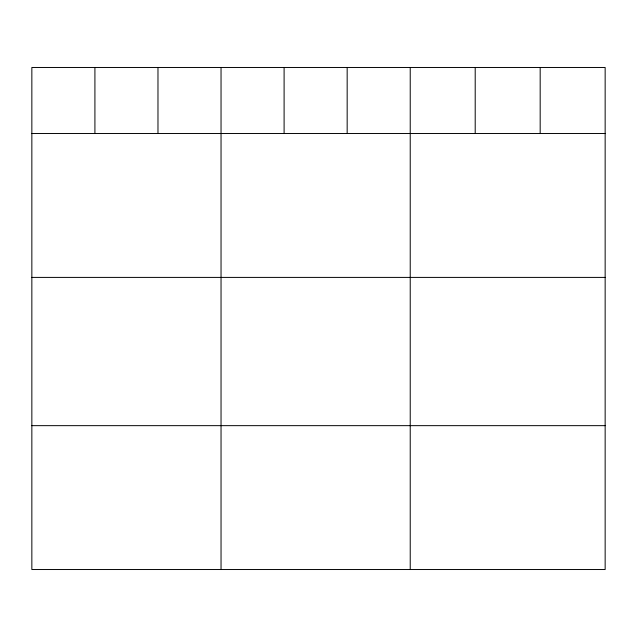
<?xml version="1.0" encoding="UTF-8"?>
<svg xmlns="http://www.w3.org/2000/svg" width="637" height="637" viewBox="0 0 637 637"><rect width="100%" height="100%" fill="white"/><g stroke="black" fill="none" stroke-linecap="round" stroke-linejoin="round"><path stroke-width="0.96" d="M605.15 133.523L605.15 569.526L31.85 569.526L31.85 67.474L605.15 67.474L605.15 133.523L31.85 133.523M31.85 277.406L605.15 277.406M31.85 425.651L605.15 425.651M540.176 67.474L540.176 133.523M475.202 67.474L475.202 133.523M410.228 67.474L410.228 569.526M347.165 67.474L347.165 133.523M284.102 67.474L284.102 133.523M221.039 67.474L221.039 569.526M157.976 67.474L157.976 133.523M94.913 67.474L94.913 133.523"/></g></svg>
